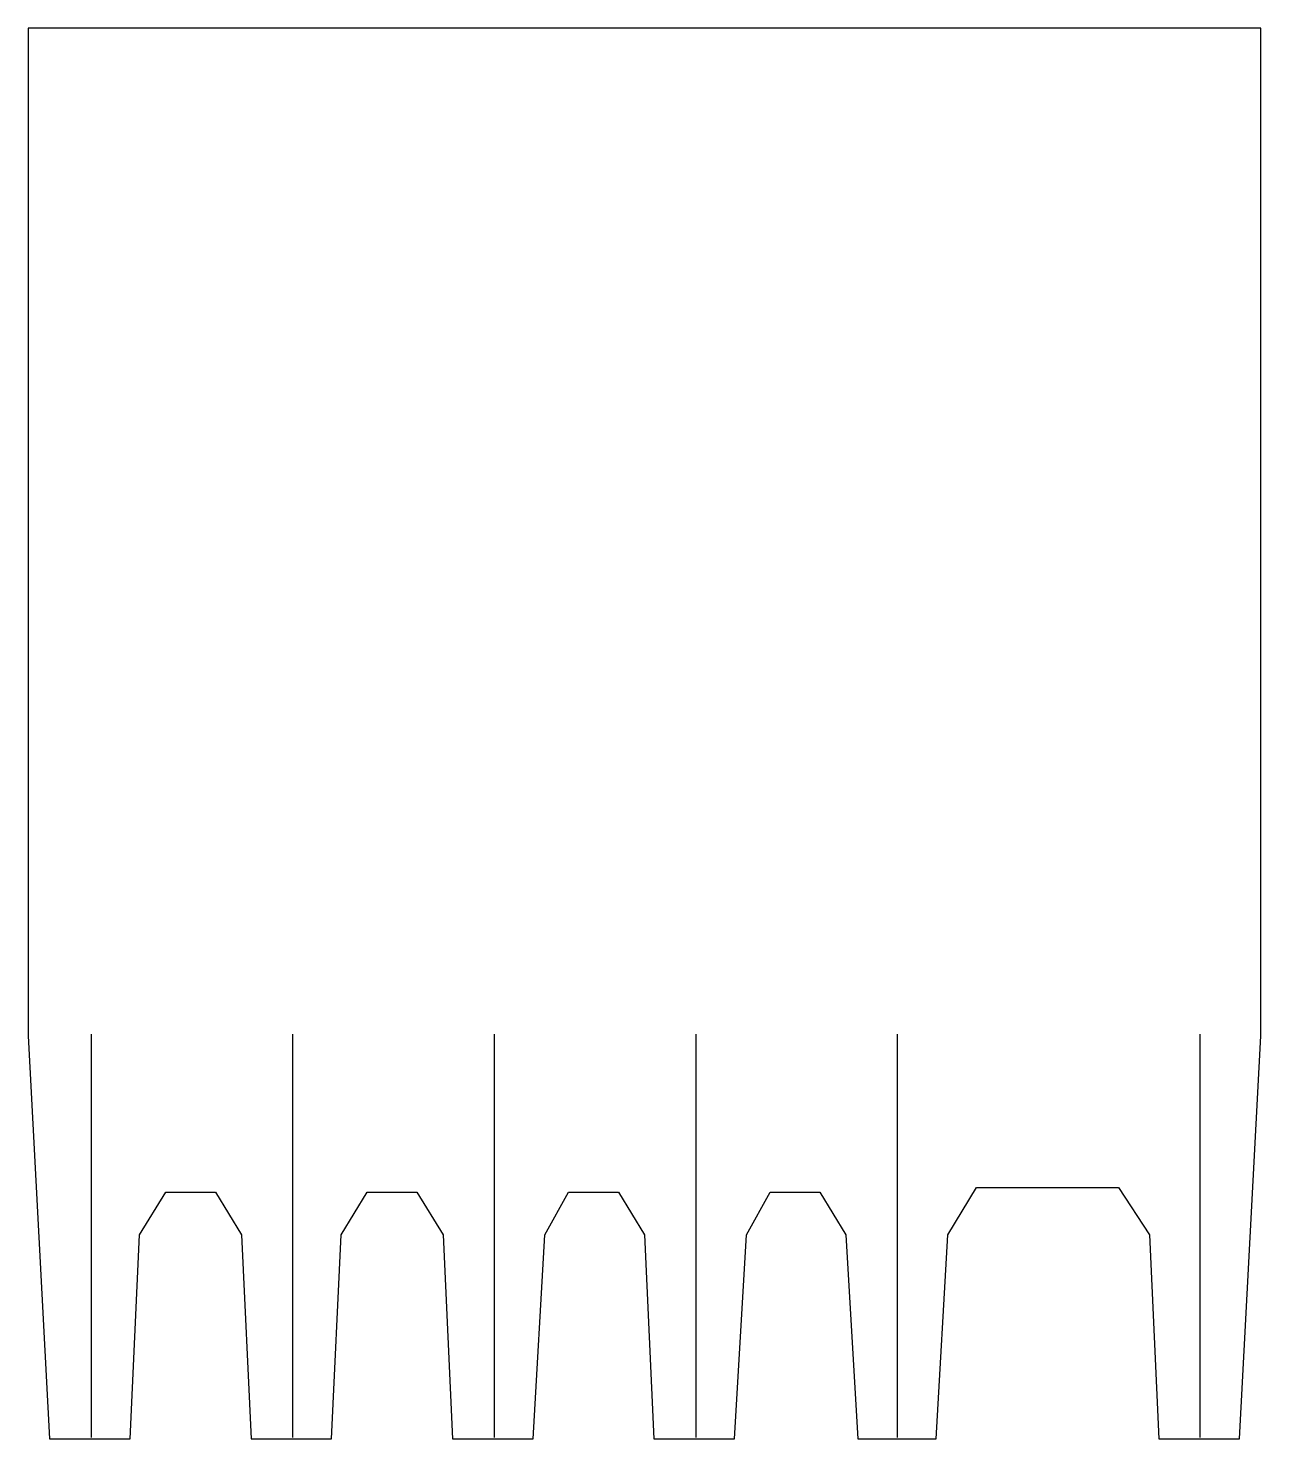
# Model space of a CAD drawing. Extents: x 93.5 to 111.8, y 197.8 to 218.8.
import ezdxf

# ---------------------------------------------------------------- set-up
doc = ezdxf.new("R2010")
doc.units = 0
for name, pattern in [('AI-LINETYPE-1', [19.05, 15.24, -1.27, 1.27, -1.27]), ('AI-LINETYPE-2', [19.05, 15.24, -1.27, 1.27, -1.27]), ('AI-LINETYPE-3', [19.05, 15.24, -1.27, 1.27, -1.27]), ('AI-LINETYPE-4', [19.05, 15.24, -1.27, 1.27, -1.27]), ('AI-LINETYPE-5', [19.05, 15.24, -1.27, 1.27, -1.27]), ('AI-LINETYPE-6', [19.05, 15.24, -1.27, 1.27, -1.27])]:
    doc.linetypes.add(name, pattern=pattern)
doc.layers.add('LAYER_1', color=7, linetype='CONTINUOUS')

msp = doc.modelspace()

# ---------------------------------------------------------------- linework, layer by layer
at = {"layer": 'LAYER_1', "color": 7}
for points in [[(111.831, 218.828), (93.486, 218.828)], [(93.486, 218.828), (93.486, 203.835)], [(111.831, 203.835), (111.831, 218.828)], [(93.486, 203.835), (93.804, 197.838)], [(111.513, 197.838), (111.831, 203.835)], [(95.144, 200.872), (95.532, 201.507)], [(95.532, 201.507), (96.273, 201.507)], [(96.273, 201.507), (96.661, 200.872)], [(98.143, 200.872), (98.531, 201.507)], [(98.531, 201.507), (99.272, 201.507)], [(99.272, 201.507), (99.66, 200.872)], [(101.177, 200.872), (101.529, 201.507)], [(101.529, 201.507), (102.27, 201.507)], [(102.27, 201.507), (102.658, 200.872)], [(104.175, 200.872), (104.528, 201.507)], [(104.528, 201.507), (105.269, 201.507)], [(105.269, 201.507), (105.657, 200.872)], [(107.174, 200.872), (107.597, 201.577)], [(107.597, 201.577), (109.714, 201.577)], [(109.714, 201.577), (110.172, 200.872)], [(95.003, 197.838), (95.144, 200.872)], [(96.661, 200.872), (96.802, 197.838)], [(98.002, 197.838), (98.143, 200.872)], [(99.66, 200.872), (99.801, 197.838)], [(101, 197.838), (101.177, 200.872)], [(102.658, 200.872), (102.799, 197.838)], [(103.999, 197.838), (104.175, 200.872)], [(105.657, 200.872), (105.833, 197.838)], [(106.997, 197.838), (107.174, 200.872)], [(110.172, 200.872), (110.314, 197.838)], [(93.804, 197.838), (95.003, 197.838)], [(96.802, 197.838), (98.002, 197.838)], [(99.801, 197.838), (101, 197.838)], [(102.799, 197.838), (103.999, 197.838)], [(105.833, 197.838), (106.997, 197.838)], [(110.314, 197.838), (111.513, 197.838)]]:
    msp.add_lwpolyline(points, dxfattribs=at)
at = {"layer": 'LAYER_1', "color": 254, "linetype": 'AI-LINETYPE-4'}
msp.add_lwpolyline([(94.426, 197.858), (94.426, 203.858)], dxfattribs=at)
at = {"layer": 'LAYER_1', "color": 254, "linetype": 'AI-LINETYPE-5'}
msp.add_lwpolyline([(97.426, 197.858), (97.426, 203.858)], dxfattribs=at)
at = {"layer": 'LAYER_1', "color": 254, "linetype": 'AI-LINETYPE-6'}
msp.add_lwpolyline([(100.426, 197.858), (100.426, 203.858)], dxfattribs=at)
at = {"layer": 'LAYER_1', "color": 254, "linetype": 'AI-LINETYPE-3'}
msp.add_lwpolyline([(103.426, 197.858), (103.426, 203.858)], dxfattribs=at)
at = {"layer": 'LAYER_1', "color": 254, "linetype": 'AI-LINETYPE-2'}
msp.add_lwpolyline([(106.426, 197.858), (106.426, 203.858)], dxfattribs=at)
at = {"layer": 'LAYER_1', "color": 254, "linetype": 'AI-LINETYPE-1'}
msp.add_lwpolyline([(110.926, 197.858), (110.926, 203.858)], dxfattribs=at)

doc.saveas('drawing.dxf')
